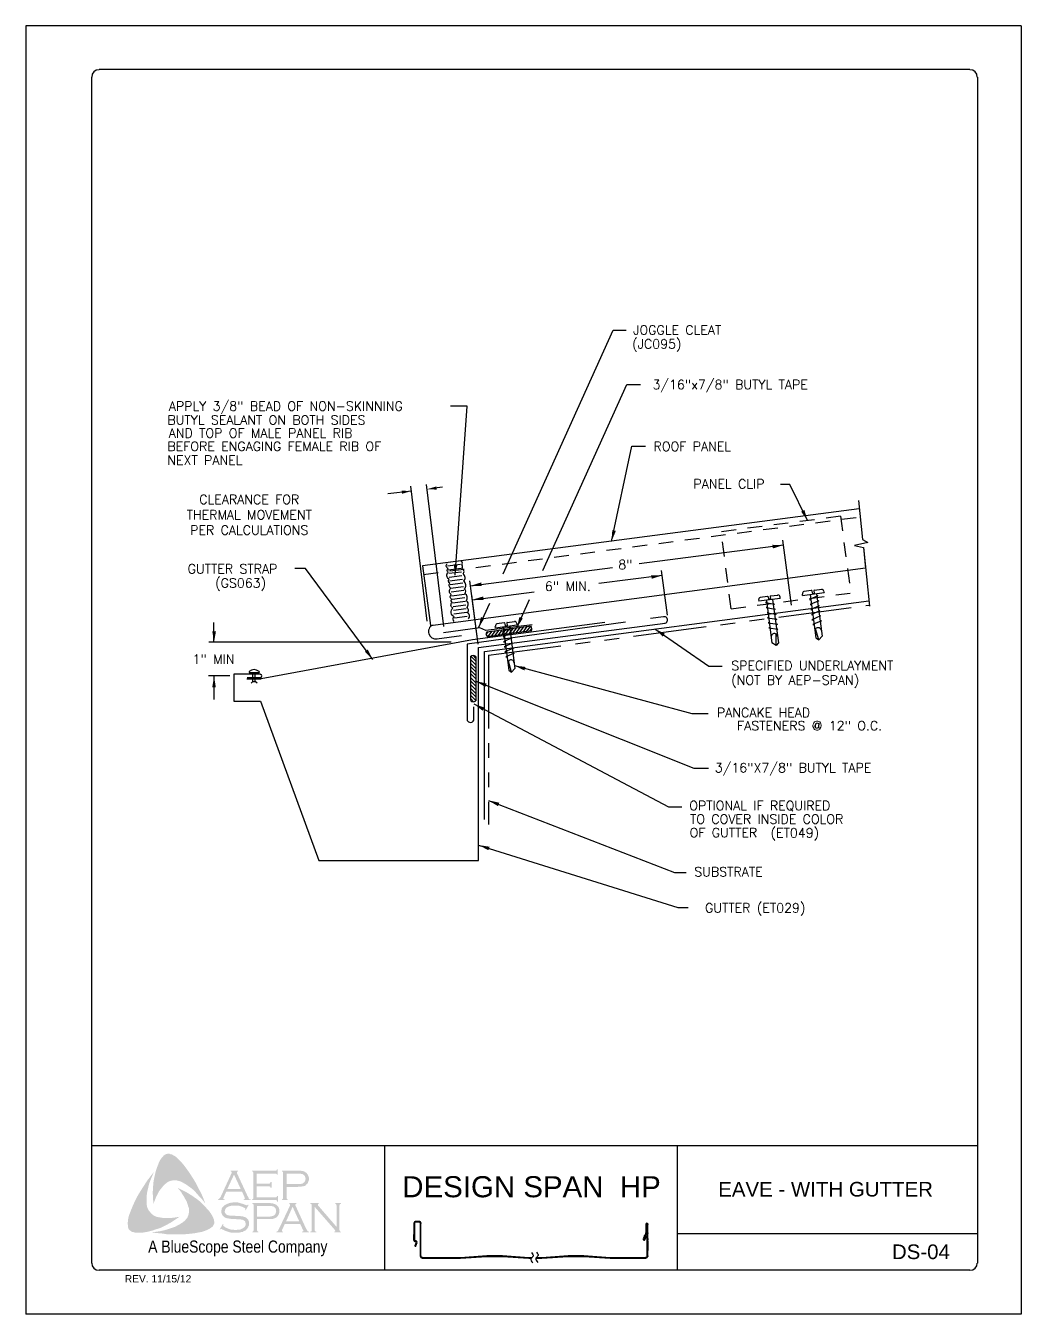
# Model space of a CAD drawing. Extents: x 128.4 to 136.9, y -2.6 to 8.4.
import ezdxf
from ezdxf.enums import TextEntityAlignment as Align

# ---------------------------------------------------------------- set-up
doc = ezdxf.new("R2010")
doc.units = 0
doc.header["$LTSCALE"] = 0.5
doc.header["$MEASUREMENT"] = 0
doc.linetypes.add('HIDDEN', pattern=[0.375, 0.25, -0.125])
doc.linetypes.add('PHANTOM', pattern=[2.5, 1.25, -0.25, 0.25, -0.25, 0.25, -0.25])
doc.layers.get('0').update_dxf_attribs({"linetype": 'CONTINUOUS'})
for name, color, linetype in [('BORDER', 9, 'CONTINUOUS'), ('DIM', 4, 'CONTINUOUS'), ('DWG', 2, 'CONTINUOUS'), ('LAYER_1', 160, 'CONTINUOUS')]:
    doc.layers.add(name, color=color, linetype=linetype)
doc.styles.add('ROMAND', font='romand.shx')
doc.styles.get("Standard").update_dxf_attribs({"font": 'romans.shx'})
doc.styles.add('STD', font='simplex.shx', dxfattribs={"height": 0.125})

msp = doc.modelspace()

# ---------------------------------------------------------------- hatches: boundary and pattern name
at = {"layer": 'LAYER_1'}
for points in [[(129.716, -1.312), (129.744, -1.35), (129.771, -1.389), (129.795, -1.427), (129.821, -1.47), (129.841, -1.512), (129.864, -1.553), (129.882, -1.597), (129.898, -1.64), (129.876, -1.609), (129.849, -1.581), (129.825, -1.553), (129.799, -1.524), (129.771, -1.502), (129.74, -1.48), (129.724, -1.47), (129.708, -1.461), (129.69, -1.451), (129.671, -1.445), (129.653, -1.441), (129.639, -1.439), (129.621, -1.441), (129.605, -1.443), (129.588, -1.449), (129.574, -1.457), (129.56, -1.468), (129.548, -1.478), (129.532, -1.496), (129.518, -1.514), (129.503, -1.532), (129.493, -1.553), (129.481, -1.575), (129.473, -1.595), (129.455, -1.64), (129.451, -1.595), (129.449, -1.546), (129.451, -1.502), (129.455, -1.455), (129.463, -1.413), (129.473, -1.368), (129.487, -1.326), (129.503, -1.285), (129.516, -1.261), (129.524, -1.249), (129.534, -1.239), (129.542, -1.229), (129.554, -1.221), (129.566, -1.215), (129.58, -1.213), (129.59, -1.213), (129.601, -1.217), (129.613, -1.219), (129.621, -1.225), (129.641, -1.235), (129.657, -1.249), (129.673, -1.265), (129.69, -1.281), (129.716, -1.312)], [(129.398, -1.652), (129.402, -1.67), (129.408, -1.686), (129.416, -1.7), (129.429, -1.714), (129.441, -1.727), (129.455, -1.739), (129.471, -1.747), (129.487, -1.753), (129.51, -1.757), (129.534, -1.761), (129.558, -1.763), (129.582, -1.763), (129.607, -1.761), (129.631, -1.759), (129.677, -1.751), (129.639, -1.777), (129.599, -1.803), (129.556, -1.826), (129.516, -1.846), (129.471, -1.86), (129.449, -1.868), (129.425, -1.874), (129.402, -1.88), (129.378, -1.884), (129.354, -1.888), (129.331, -1.888), (129.305, -1.888), (129.295, -1.886), (129.283, -1.882), (129.271, -1.88), (129.263, -1.874), (129.253, -1.866), (129.244, -1.858), (129.24, -1.848), (129.238, -1.838), (129.236, -1.818), (129.236, -1.797), (129.238, -1.775), (129.242, -1.755), (129.248, -1.735), (129.263, -1.696), (129.281, -1.652), (129.301, -1.609), (129.323, -1.567), (129.348, -1.526), (129.374, -1.486), (129.4, -1.445), (129.429, -1.407), (129.459, -1.368), (129.431, -1.435), (129.418, -1.47), (129.41, -1.504), (129.402, -1.538), (129.396, -1.577), (129.396, -1.595), (129.396, -1.613), (129.396, -1.633), (129.398, -1.652)], [(130.337, -1.492), (130.337, -1.585), (130.497, -1.585), (130.503, -1.585), (130.507, -1.581), (130.511, -1.579), (130.511, -1.575), (130.517, -1.575), (130.517, -1.621), (130.511, -1.621), (130.511, -1.615), (130.507, -1.611), (130.503, -1.609), (130.497, -1.609), (130.295, -1.609), (130.295, -1.603), (130.303, -1.601), (130.305, -1.597), (130.307, -1.595), (130.307, -1.587), (130.307, -1.379), (130.307, -1.372), (130.305, -1.368), (130.301, -1.364), (130.295, -1.364), (130.295, -1.358), (130.495, -1.358), (130.501, -1.358), (130.505, -1.356), (130.507, -1.352), (130.511, -1.346), (130.515, -1.346), (130.515, -1.393), (130.511, -1.393), (130.507, -1.387), (130.505, -1.385), (130.501, -1.383), (130.495, -1.383), (130.337, -1.383), (130.337, -1.468), (130.44, -1.468), (130.446, -1.468), (130.45, -1.466), (130.454, -1.461), (130.454, -1.455), (130.463, -1.455), (130.463, -1.504), (130.454, -1.504), (130.454, -1.498), (130.45, -1.494), (130.446, -1.492), (130.44, -1.492), (130.337, -1.492)], [(129.957, -1.743), (129.967, -1.765), (129.971, -1.775), (129.973, -1.789), (129.975, -1.801), (129.973, -1.812), (129.967, -1.824), (129.961, -1.834), (129.945, -1.846), (129.926, -1.858), (129.908, -1.866), (129.888, -1.874), (129.868, -1.88), (129.847, -1.884), (129.807, -1.892), (129.76, -1.897), (129.716, -1.901), (129.667, -1.901), (129.621, -1.901), (129.574, -1.901), (129.528, -1.894), (129.481, -1.89), (129.437, -1.884), (129.473, -1.88), (129.514, -1.874), (129.55, -1.866), (129.588, -1.854), (129.625, -1.842), (129.641, -1.836), (129.659, -1.826), (129.675, -1.818), (129.692, -1.807), (129.708, -1.797), (129.724, -1.783), (129.734, -1.771), (129.744, -1.759), (129.75, -1.745), (129.756, -1.729), (129.758, -1.712), (129.758, -1.696), (129.758, -1.678), (129.752, -1.664), (129.746, -1.642), (129.738, -1.619), (129.726, -1.599), (129.716, -1.579), (129.702, -1.559), (129.69, -1.538), (129.661, -1.504), (129.702, -1.524), (129.744, -1.546), (129.787, -1.573), (129.827, -1.601), (129.845, -1.615), (129.864, -1.631), (129.882, -1.65), (129.898, -1.666), (129.914, -1.686), (129.93, -1.702), (129.945, -1.723), (129.957, -1.743)], [(130.268, -1.65), (130.242, -1.696), (130.238, -1.694), (130.24, -1.684), (130.24, -1.68), (130.238, -1.678), (130.226, -1.672), (130.208, -1.664), (130.189, -1.658), (130.169, -1.656), (130.149, -1.656), (130.133, -1.656), (130.117, -1.658), (130.102, -1.662), (130.088, -1.668), (130.078, -1.674), (130.07, -1.684), (130.066, -1.692), (130.064, -1.704), (130.064, -1.712), (130.068, -1.72), (130.074, -1.729), (130.082, -1.735), (130.092, -1.739), (130.106, -1.741), (130.149, -1.743), (130.185, -1.745), (130.212, -1.747), (130.226, -1.751), (130.24, -1.755), (130.248, -1.761), (130.254, -1.765), (130.26, -1.771), (130.264, -1.777), (130.266, -1.785), (130.27, -1.791), (130.272, -1.801), (130.272, -1.81), (130.27, -1.826), (130.266, -1.832), (130.264, -1.84), (130.26, -1.846), (130.256, -1.852), (130.244, -1.866), (130.236, -1.87), (130.226, -1.874), (130.218, -1.88), (130.206, -1.882), (130.183, -1.888), (130.157, -1.888), (130.129, -1.888), (130.115, -1.886), (130.1, -1.882), (130.076, -1.874), (130.044, -1.86), (130.034, -1.854), (130.03, -1.856), (130.025, -1.86), (130.021, -1.858), (130.048, -1.812), (130.052, -1.816), (130.05, -1.826), (130.052, -1.828), (130.056, -1.832), (130.072, -1.844), (130.092, -1.852), (130.115, -1.86), (130.135, -1.862), (130.155, -1.864), (130.177, -1.862), (130.197, -1.86), (130.214, -1.852), (130.226, -1.844), (130.234, -1.836), (130.24, -1.828), (130.242, -1.82), (130.242, -1.812), (130.24, -1.799), (130.24, -1.795), (130.236, -1.789), (130.228, -1.783), (130.216, -1.777), (130.206, -1.775), (130.197, -1.773), (130.143, -1.771), (130.115, -1.769), (130.092, -1.765), (130.078, -1.763), (130.062, -1.755), (130.056, -1.751), (130.052, -1.747), (130.046, -1.741), (130.042, -1.735), (130.038, -1.727), (130.036, -1.72), (130.034, -1.712), (130.034, -1.706), (130.036, -1.692), (130.038, -1.68), (130.044, -1.67), (130.054, -1.66), (130.062, -1.652), (130.072, -1.648), (130.082, -1.642), (130.094, -1.638), (130.106, -1.633), (130.121, -1.631), (130.135, -1.629), (130.151, -1.629), (130.175, -1.629), (130.197, -1.635), (130.22, -1.642), (130.246, -1.652), (130.254, -1.654), (130.258, -1.652), (130.262, -1.648), (130.268, -1.65)], [(130.831, -1.666), (130.831, -1.862), (130.833, -1.87), (130.835, -1.874), (130.839, -1.876), (130.845, -1.88), (130.845, -1.884), (130.794, -1.884), (130.794, -1.88), (130.8, -1.876), (130.805, -1.874), (130.805, -1.87), (130.807, -1.862), (130.807, -1.656), (130.805, -1.65), (130.805, -1.644), (130.8, -1.642), (130.794, -1.64), (130.794, -1.633), (130.867, -1.633), (130.867, -1.64), (130.859, -1.644), (130.859, -1.646), (130.859, -1.648), (130.859, -1.654), (130.867, -1.662), (131.019, -1.838), (131.019, -1.656), (131.017, -1.65), (131.015, -1.644), (131.013, -1.642), (131.007, -1.64), (131.007, -1.633), (131.055, -1.633), (131.055, -1.64), (131.049, -1.642), (131.047, -1.644), (131.045, -1.65), (131.043, -1.656), (131.043, -1.862), (131.045, -1.87), (131.047, -1.874), (131.049, -1.876), (131.055, -1.88), (131.055, -1.884), (130.999, -1.884), (130.999, -1.88), (131.005, -1.876), (131.007, -1.874), (131.007, -1.872), (131.005, -1.866), (130.999, -1.858), (130.831, -1.666)]]:
    msp.add_hatch(color=7, dxfattribs=at).paths.add_polyline_path(points)
h = msp.add_hatch(color=7, dxfattribs=at)
edge = h.paths.add_edge_path(flags=16)
edge.add_spline(control_points=[(130.2, -1.514), (130.2, -1.514), (130.143, -1.391), (130.143, -1.391), (130.143, -1.391), (130.086, -1.514), (130.086, -1.514), (130.086, -1.514), (130.2, -1.514), (130.2, -1.514), (130.2, -1.514), (130.2, -1.514), (130.2, -1.514), (130.2, -1.514), (130.2, -1.514), (130.2, -1.514)], knot_values=[0, 0, 0, 0, 1, 1, 1, 2, 2, 2, 3, 3, 3, 4, 4, 4, 5, 5, 5, 5], degree=3, periodic=0)
edge = h.paths.add_edge_path()
edge.add_spline(control_points=[(130.212, -1.538), (130.212, -1.538), (130.076, -1.538), (130.076, -1.538), (130.076, -1.538), (130.054, -1.587), (130.054, -1.587), (130.054, -1.587), (130.054, -1.587), (130.054, -1.587), (130.054, -1.587), (130.052, -1.595), (130.052, -1.595), (130.052, -1.595), (130.052, -1.595), (130.052, -1.595), (130.052, -1.595), (130.052, -1.597), (130.052, -1.597), (130.052, -1.597), (130.054, -1.601), (130.054, -1.601), (130.054, -1.601), (130.062, -1.603), (130.062, -1.603), (130.062, -1.603), (130.062, -1.609), (130.062, -1.609), (130.062, -1.609), (130.007, -1.609), (130.007, -1.609), (130.007, -1.609), (130.007, -1.603), (130.007, -1.603), (130.007, -1.603), (130.007, -1.603), (130.007, -1.603), (130.007, -1.603), (130.013, -1.601), (130.013, -1.601), (130.013, -1.601), (130.017, -1.597), (130.017, -1.597), (130.017, -1.597), (130.017, -1.597), (130.017, -1.597), (130.017, -1.597), (130.023, -1.591), (130.023, -1.591), (130.023, -1.591), (130.03, -1.579), (130.03, -1.579), (130.03, -1.579), (130.121, -1.381), (130.121, -1.381), (130.121, -1.381), (130.121, -1.381), (130.121, -1.381), (130.121, -1.381), (130.123, -1.372), (130.123, -1.372), (130.123, -1.372), (130.123, -1.372), (130.123, -1.372), (130.123, -1.372), (130.123, -1.368), (130.123, -1.368), (130.123, -1.368), (130.121, -1.366), (130.121, -1.366), (130.121, -1.366), (130.115, -1.364), (130.115, -1.364), (130.115, -1.364), (130.115, -1.358), (130.115, -1.358), (130.115, -1.358), (130.177, -1.358), (130.177, -1.358), (130.177, -1.358), (130.177, -1.364), (130.177, -1.364), (130.177, -1.364), (130.177, -1.364), (130.177, -1.364), (130.177, -1.364), (130.169, -1.366), (130.169, -1.366), (130.169, -1.366), (130.167, -1.368), (130.167, -1.368), (130.167, -1.368), (130.167, -1.372), (130.167, -1.372), (130.167, -1.372), (130.167, -1.372), (130.167, -1.372), (130.167, -1.372), (130.169, -1.381), (130.169, -1.381), (130.169, -1.381), (130.258, -1.573), (130.258, -1.573), (130.258, -1.573), (130.258, -1.573), (130.258, -1.573), (130.258, -1.573), (130.266, -1.587), (130.266, -1.587), (130.266, -1.587), (130.27, -1.597), (130.27, -1.597), (130.27, -1.597), (130.27, -1.597), (130.27, -1.597), (130.27, -1.597), (130.274, -1.601), (130.274, -1.601), (130.274, -1.601), (130.284, -1.603), (130.284, -1.603), (130.284, -1.603), (130.284, -1.609), (130.284, -1.609), (130.284, -1.609), (130.226, -1.609), (130.226, -1.609), (130.226, -1.609), (130.226, -1.603), (130.226, -1.603), (130.226, -1.603), (130.226, -1.603), (130.226, -1.603), (130.226, -1.603), (130.23, -1.601), (130.23, -1.601), (130.23, -1.601), (130.232, -1.601), (130.232, -1.601), (130.232, -1.601), (130.234, -1.597), (130.234, -1.597), (130.234, -1.597), (130.236, -1.595), (130.236, -1.595), (130.236, -1.595), (130.236, -1.595), (130.236, -1.595), (130.236, -1.595), (130.234, -1.591), (130.234, -1.591), (130.234, -1.591), (130.232, -1.583), (130.232, -1.583), (130.232, -1.583), (130.212, -1.538), (130.212, -1.538), (130.212, -1.538), (130.212, -1.538), (130.212, -1.538), (130.212, -1.538), (130.212, -1.538), (130.212, -1.538)], knot_values=[0, 0, 0, 0, 1, 1, 1, 2, 2, 2, 3, 3, 3, 4, 4, 4, 5, 5, 5, 6, 6, 6, 7, 7, 7, 8, 8, 8, 9, 9, 9, 10, 10, 10, 11, 11, 11, 12, 12, 12, 13, 13, 13, 14, 14, 14, 15, 15, 15, 16, 16, 16, 17, 17, 17, 18, 18, 18, 19, 19, 19, 20, 20, 20, 21, 21, 21, 22, 22, 22, 23, 23, 23, 24, 24, 24, 25, 25, 25, 26, 26, 26, 27, 27, 27, 28, 28, 28, 29, 29, 29, 30, 30, 30, 31, 31, 31, 32, 32, 32, 33, 33, 33, 34, 34, 34, 35, 35, 35, 36, 36, 36, 37, 37, 37, 38, 38, 38, 39, 39, 39, 40, 40, 40, 41, 41, 41, 42, 42, 42, 43, 43, 43, 44, 44, 44, 45, 45, 45, 46, 46, 46, 47, 47, 47, 48, 48, 48, 49, 49, 49, 50, 50, 50, 51, 51, 51, 52, 52, 52, 53, 53, 53, 54, 54, 54, 54], degree=3, periodic=0)
h = msp.add_hatch(color=7, dxfattribs=at)
edge = h.paths.add_edge_path(flags=16)
edge.add_spline(control_points=[(130.592, -1.472), (130.592, -1.472), (130.685, -1.472), (130.685, -1.472), (130.685, -1.472), (130.685, -1.472), (130.685, -1.472), (130.685, -1.472), (130.703, -1.472), (130.703, -1.472), (130.703, -1.472), (130.718, -1.47), (130.718, -1.47), (130.718, -1.47), (130.718, -1.47), (130.718, -1.47), (130.718, -1.47), (130.728, -1.468), (130.728, -1.468), (130.728, -1.468), (130.734, -1.463), (130.734, -1.463), (130.734, -1.463), (130.734, -1.463), (130.734, -1.463), (130.734, -1.463), (130.742, -1.457), (130.742, -1.457), (130.742, -1.457), (130.748, -1.449), (130.748, -1.449), (130.748, -1.449), (130.752, -1.439), (130.752, -1.439), (130.752, -1.439), (130.754, -1.427), (130.754, -1.427), (130.754, -1.427), (130.754, -1.427), (130.754, -1.427), (130.754, -1.427), (130.752, -1.415), (130.752, -1.415), (130.752, -1.415), (130.748, -1.405), (130.748, -1.405), (130.748, -1.405), (130.742, -1.397), (130.742, -1.397), (130.742, -1.397), (130.734, -1.391), (130.734, -1.391), (130.734, -1.391), (130.734, -1.391), (130.734, -1.391), (130.734, -1.391), (130.728, -1.387), (130.728, -1.387), (130.728, -1.387), (130.718, -1.385), (130.718, -1.385), (130.718, -1.385), (130.718, -1.385), (130.718, -1.385), (130.718, -1.385), (130.703, -1.383), (130.703, -1.383), (130.703, -1.383), (130.685, -1.383), (130.685, -1.383), (130.685, -1.383), (130.592, -1.383), (130.592, -1.383), (130.592, -1.383), (130.592, -1.472), (130.592, -1.472), (130.592, -1.472), (130.592, -1.472), (130.592, -1.472), (130.592, -1.472), (130.592, -1.472), (130.592, -1.472)], knot_values=[0, 0, 0, 0, 1, 1, 1, 2, 2, 2, 3, 3, 3, 4, 4, 4, 5, 5, 5, 6, 6, 6, 7, 7, 7, 8, 8, 8, 9, 9, 9, 10, 10, 10, 11, 11, 11, 12, 12, 12, 13, 13, 13, 14, 14, 14, 15, 15, 15, 16, 16, 16, 17, 17, 17, 18, 18, 18, 19, 19, 19, 20, 20, 20, 21, 21, 21, 22, 22, 22, 23, 23, 23, 24, 24, 24, 25, 25, 25, 26, 26, 26, 27, 27, 27, 27], degree=3, periodic=0)
edge = h.paths.add_edge_path()
edge.add_spline(control_points=[(130.592, -1.496), (130.592, -1.496), (130.592, -1.589), (130.592, -1.589), (130.592, -1.589), (130.592, -1.589), (130.592, -1.589), (130.592, -1.589), (130.592, -1.595), (130.592, -1.595), (130.592, -1.595), (130.594, -1.597), (130.594, -1.597), (130.594, -1.597), (130.594, -1.597), (130.594, -1.597), (130.594, -1.597), (130.598, -1.601), (130.598, -1.601), (130.598, -1.601), (130.602, -1.603), (130.602, -1.603), (130.602, -1.603), (130.602, -1.609), (130.602, -1.609), (130.602, -1.609), (130.552, -1.609), (130.552, -1.609), (130.552, -1.609), (130.552, -1.603), (130.552, -1.603), (130.552, -1.603), (130.552, -1.603), (130.552, -1.603), (130.552, -1.603), (130.556, -1.601), (130.556, -1.601), (130.556, -1.601), (130.56, -1.597), (130.56, -1.597), (130.56, -1.597), (130.56, -1.597), (130.56, -1.597), (130.56, -1.597), (130.562, -1.595), (130.562, -1.595), (130.562, -1.595), (130.562, -1.589), (130.562, -1.589), (130.562, -1.589), (130.562, -1.376), (130.562, -1.376), (130.562, -1.376), (130.562, -1.376), (130.562, -1.376), (130.562, -1.376), (130.562, -1.372), (130.562, -1.372), (130.562, -1.372), (130.56, -1.368), (130.56, -1.368), (130.56, -1.368), (130.56, -1.368), (130.56, -1.368), (130.56, -1.368), (130.556, -1.364), (130.556, -1.364), (130.556, -1.364), (130.552, -1.364), (130.552, -1.364), (130.552, -1.364), (130.552, -1.358), (130.552, -1.358), (130.552, -1.358), (130.683, -1.358), (130.683, -1.358), (130.683, -1.358), (130.683, -1.358), (130.683, -1.358), (130.683, -1.358), (130.707, -1.358), (130.707, -1.358), (130.707, -1.358), (130.728, -1.36), (130.728, -1.36), (130.728, -1.36), (130.728, -1.36), (130.728, -1.36), (130.728, -1.36), (130.742, -1.364), (130.742, -1.364), (130.742, -1.364), (130.754, -1.372), (130.754, -1.372), (130.754, -1.372), (130.754, -1.372), (130.754, -1.372), (130.754, -1.372), (130.76, -1.376), (130.76, -1.376), (130.76, -1.376), (130.764, -1.381), (130.764, -1.381), (130.764, -1.381), (130.774, -1.393), (130.774, -1.393), (130.774, -1.393), (130.774, -1.393), (130.774, -1.393), (130.774, -1.393), (130.776, -1.401), (130.776, -1.401), (130.776, -1.401), (130.78, -1.409), (130.78, -1.409), (130.78, -1.409), (130.782, -1.417), (130.782, -1.417), (130.782, -1.417), (130.782, -1.427), (130.782, -1.427), (130.782, -1.427), (130.782, -1.427), (130.782, -1.427), (130.782, -1.427), (130.782, -1.439), (130.782, -1.439), (130.782, -1.439), (130.778, -1.449), (130.778, -1.449), (130.778, -1.449), (130.774, -1.461), (130.774, -1.461), (130.774, -1.461), (130.768, -1.47), (130.768, -1.47), (130.768, -1.47), (130.768, -1.47), (130.768, -1.47), (130.768, -1.47), (130.76, -1.476), (130.76, -1.476), (130.76, -1.476), (130.754, -1.484), (130.754, -1.484), (130.754, -1.484), (130.746, -1.488), (130.746, -1.488), (130.746, -1.488), (130.736, -1.49), (130.736, -1.49), (130.736, -1.49), (130.736, -1.49), (130.736, -1.49), (130.736, -1.49), (130.726, -1.492), (130.726, -1.492), (130.726, -1.492), (130.713, -1.494), (130.713, -1.494), (130.713, -1.494), (130.683, -1.496), (130.683, -1.496), (130.683, -1.496), (130.592, -1.496), (130.592, -1.496), (130.592, -1.496), (130.592, -1.496), (130.592, -1.496), (130.592, -1.496), (130.592, -1.496), (130.592, -1.496)], knot_values=[0, 0, 0, 0, 1, 1, 1, 2, 2, 2, 3, 3, 3, 4, 4, 4, 5, 5, 5, 6, 6, 6, 7, 7, 7, 8, 8, 8, 9, 9, 9, 10, 10, 10, 11, 11, 11, 12, 12, 12, 13, 13, 13, 14, 14, 14, 15, 15, 15, 16, 16, 16, 17, 17, 17, 18, 18, 18, 19, 19, 19, 20, 20, 20, 21, 21, 21, 22, 22, 22, 23, 23, 23, 24, 24, 24, 25, 25, 25, 26, 26, 26, 27, 27, 27, 28, 28, 28, 29, 29, 29, 30, 30, 30, 31, 31, 31, 32, 32, 32, 33, 33, 33, 34, 34, 34, 35, 35, 35, 36, 36, 36, 37, 37, 37, 38, 38, 38, 39, 39, 39, 40, 40, 40, 41, 41, 41, 42, 42, 42, 43, 43, 43, 44, 44, 44, 45, 45, 45, 46, 46, 46, 47, 47, 47, 48, 48, 48, 49, 49, 49, 50, 50, 50, 51, 51, 51, 52, 52, 52, 53, 53, 53, 54, 54, 54, 55, 55, 55, 56, 56, 56, 57, 57, 57, 57], degree=3, periodic=0)
h = msp.add_hatch(color=7, dxfattribs=at)
edge = h.paths.add_edge_path(flags=16)
edge.add_spline(control_points=[(130.339, -1.749), (130.339, -1.749), (130.434, -1.749), (130.434, -1.749), (130.434, -1.749), (130.434, -1.749), (130.434, -1.749), (130.434, -1.749), (130.452, -1.749), (130.452, -1.749), (130.452, -1.749), (130.465, -1.747), (130.465, -1.747), (130.465, -1.747), (130.465, -1.747), (130.465, -1.747), (130.465, -1.747), (130.475, -1.743), (130.475, -1.743), (130.475, -1.743), (130.483, -1.741), (130.483, -1.741), (130.483, -1.741), (130.483, -1.741), (130.483, -1.741), (130.483, -1.741), (130.491, -1.735), (130.491, -1.735), (130.491, -1.735), (130.497, -1.725), (130.497, -1.725), (130.497, -1.725), (130.501, -1.714), (130.501, -1.714), (130.501, -1.714), (130.503, -1.702), (130.503, -1.702), (130.503, -1.702), (130.503, -1.702), (130.503, -1.702), (130.503, -1.702), (130.501, -1.692), (130.501, -1.692), (130.501, -1.692), (130.497, -1.68), (130.497, -1.68), (130.497, -1.68), (130.491, -1.672), (130.491, -1.672), (130.491, -1.672), (130.483, -1.666), (130.483, -1.666), (130.483, -1.666), (130.483, -1.666), (130.483, -1.666), (130.483, -1.666), (130.475, -1.662), (130.475, -1.662), (130.475, -1.662), (130.465, -1.66), (130.465, -1.66), (130.465, -1.66), (130.465, -1.66), (130.465, -1.66), (130.465, -1.66), (130.452, -1.658), (130.452, -1.658), (130.452, -1.658), (130.434, -1.658), (130.434, -1.658), (130.434, -1.658), (130.339, -1.658), (130.339, -1.658), (130.339, -1.658), (130.339, -1.749), (130.339, -1.749), (130.339, -1.749), (130.339, -1.749), (130.339, -1.749), (130.339, -1.749), (130.339, -1.749), (130.339, -1.749)], knot_values=[0, 0, 0, 0, 1, 1, 1, 2, 2, 2, 3, 3, 3, 4, 4, 4, 5, 5, 5, 6, 6, 6, 7, 7, 7, 8, 8, 8, 9, 9, 9, 10, 10, 10, 11, 11, 11, 12, 12, 12, 13, 13, 13, 14, 14, 14, 15, 15, 15, 16, 16, 16, 17, 17, 17, 18, 18, 18, 19, 19, 19, 20, 20, 20, 21, 21, 21, 22, 22, 22, 23, 23, 23, 24, 24, 24, 25, 25, 25, 26, 26, 26, 27, 27, 27, 27], degree=3, periodic=0)
edge = h.paths.add_edge_path()
edge.add_spline(control_points=[(130.339, -1.771), (130.339, -1.771), (130.339, -1.866), (130.339, -1.866), (130.339, -1.866), (130.339, -1.866), (130.339, -1.866), (130.339, -1.866), (130.341, -1.87), (130.341, -1.87), (130.341, -1.87), (130.343, -1.874), (130.343, -1.874), (130.343, -1.874), (130.343, -1.874), (130.343, -1.874), (130.343, -1.874), (130.345, -1.876), (130.345, -1.876), (130.345, -1.876), (130.351, -1.88), (130.351, -1.88), (130.351, -1.88), (130.351, -1.884), (130.351, -1.884), (130.351, -1.884), (130.299, -1.884), (130.299, -1.884), (130.299, -1.884), (130.299, -1.88), (130.299, -1.88), (130.299, -1.88), (130.299, -1.88), (130.299, -1.88), (130.299, -1.88), (130.305, -1.876), (130.305, -1.876), (130.305, -1.876), (130.309, -1.874), (130.309, -1.874), (130.309, -1.874), (130.309, -1.874), (130.309, -1.874), (130.309, -1.874), (130.309, -1.87), (130.309, -1.87), (130.309, -1.87), (130.311, -1.866), (130.311, -1.866), (130.311, -1.866), (130.311, -1.652), (130.311, -1.652), (130.311, -1.652), (130.311, -1.652), (130.311, -1.652), (130.311, -1.652), (130.309, -1.648), (130.309, -1.648), (130.309, -1.648), (130.309, -1.644), (130.309, -1.644), (130.309, -1.644), (130.309, -1.644), (130.309, -1.644), (130.309, -1.644), (130.305, -1.642), (130.305, -1.642), (130.305, -1.642), (130.299, -1.64), (130.299, -1.64), (130.299, -1.64), (130.299, -1.633), (130.299, -1.633), (130.299, -1.633), (130.43, -1.633), (130.43, -1.633), (130.43, -1.633), (130.43, -1.633), (130.43, -1.633), (130.43, -1.633), (130.454, -1.635), (130.454, -1.635), (130.454, -1.635), (130.475, -1.638), (130.475, -1.638), (130.475, -1.638), (130.475, -1.638), (130.475, -1.638), (130.475, -1.638), (130.489, -1.642), (130.489, -1.642), (130.489, -1.642), (130.503, -1.648), (130.503, -1.648), (130.503, -1.648), (130.503, -1.648), (130.503, -1.648), (130.503, -1.648), (130.507, -1.652), (130.507, -1.652), (130.507, -1.652), (130.513, -1.658), (130.513, -1.658), (130.513, -1.658), (130.523, -1.668), (130.523, -1.668), (130.523, -1.668), (130.523, -1.668), (130.523, -1.668), (130.523, -1.668), (130.525, -1.676), (130.525, -1.676), (130.525, -1.676), (130.529, -1.686), (130.529, -1.686), (130.529, -1.686), (130.531, -1.692), (130.531, -1.692), (130.531, -1.692), (130.531, -1.702), (130.531, -1.702), (130.531, -1.702), (130.531, -1.702), (130.531, -1.702), (130.531, -1.702), (130.529, -1.714), (130.529, -1.714), (130.529, -1.714), (130.527, -1.727), (130.527, -1.727), (130.527, -1.727), (130.521, -1.737), (130.521, -1.737), (130.521, -1.737), (130.515, -1.747), (130.515, -1.747), (130.515, -1.747), (130.515, -1.747), (130.515, -1.747), (130.515, -1.747), (130.509, -1.753), (130.509, -1.753), (130.509, -1.753), (130.501, -1.759), (130.501, -1.759), (130.501, -1.759), (130.493, -1.763), (130.493, -1.763), (130.493, -1.763), (130.483, -1.767), (130.483, -1.767), (130.483, -1.767), (130.483, -1.767), (130.483, -1.767), (130.483, -1.767), (130.475, -1.769), (130.475, -1.769), (130.475, -1.769), (130.463, -1.769), (130.463, -1.769), (130.463, -1.769), (130.43, -1.771), (130.43, -1.771), (130.43, -1.771), (130.339, -1.771), (130.339, -1.771), (130.339, -1.771), (130.339, -1.771), (130.339, -1.771), (130.339, -1.771), (130.339, -1.771), (130.339, -1.771)], knot_values=[0, 0, 0, 0, 1, 1, 1, 2, 2, 2, 3, 3, 3, 4, 4, 4, 5, 5, 5, 6, 6, 6, 7, 7, 7, 8, 8, 8, 9, 9, 9, 10, 10, 10, 11, 11, 11, 12, 12, 12, 13, 13, 13, 14, 14, 14, 15, 15, 15, 16, 16, 16, 17, 17, 17, 18, 18, 18, 19, 19, 19, 20, 20, 20, 21, 21, 21, 22, 22, 22, 23, 23, 23, 24, 24, 24, 25, 25, 25, 26, 26, 26, 27, 27, 27, 28, 28, 28, 29, 29, 29, 30, 30, 30, 31, 31, 31, 32, 32, 32, 33, 33, 33, 34, 34, 34, 35, 35, 35, 36, 36, 36, 37, 37, 37, 38, 38, 38, 39, 39, 39, 40, 40, 40, 41, 41, 41, 42, 42, 42, 43, 43, 43, 44, 44, 44, 45, 45, 45, 46, 46, 46, 47, 47, 47, 48, 48, 48, 49, 49, 49, 50, 50, 50, 51, 51, 51, 52, 52, 52, 53, 53, 53, 54, 54, 54, 55, 55, 55, 56, 56, 56, 57, 57, 57, 57], degree=3, periodic=0)
h = msp.add_hatch(color=7, dxfattribs=at)
edge = h.paths.add_edge_path(flags=16)
edge.add_spline(control_points=[(130.699, -1.789), (130.699, -1.789), (130.643, -1.666), (130.643, -1.666), (130.643, -1.666), (130.588, -1.789), (130.588, -1.789), (130.588, -1.789), (130.699, -1.789), (130.699, -1.789), (130.699, -1.789), (130.699, -1.789), (130.699, -1.789), (130.699, -1.789), (130.699, -1.789), (130.699, -1.789)], knot_values=[0, 0, 0, 0, 1, 1, 1, 2, 2, 2, 3, 3, 3, 4, 4, 4, 5, 5, 5, 5], degree=3, periodic=0)
edge = h.paths.add_edge_path()
edge.add_spline(control_points=[(130.709, -1.814), (130.709, -1.814), (130.576, -1.814), (130.576, -1.814), (130.576, -1.814), (130.554, -1.862), (130.554, -1.862), (130.554, -1.862), (130.554, -1.862), (130.554, -1.862), (130.554, -1.862), (130.552, -1.872), (130.552, -1.872), (130.552, -1.872), (130.552, -1.872), (130.552, -1.872), (130.552, -1.872), (130.552, -1.874), (130.552, -1.874), (130.552, -1.874), (130.554, -1.876), (130.554, -1.876), (130.554, -1.876), (130.562, -1.88), (130.562, -1.88), (130.562, -1.88), (130.562, -1.884), (130.562, -1.884), (130.562, -1.884), (130.505, -1.884), (130.505, -1.884), (130.505, -1.884), (130.505, -1.88), (130.505, -1.88), (130.505, -1.88), (130.505, -1.88), (130.505, -1.88), (130.505, -1.88), (130.511, -1.876), (130.511, -1.876), (130.511, -1.876), (130.517, -1.874), (130.517, -1.874), (130.517, -1.874), (130.517, -1.874), (130.517, -1.874), (130.517, -1.874), (130.521, -1.866), (130.521, -1.866), (130.521, -1.866), (130.527, -1.854), (130.527, -1.854), (130.527, -1.854), (130.62, -1.658), (130.62, -1.658), (130.62, -1.658), (130.62, -1.658), (130.62, -1.658), (130.62, -1.658), (130.622, -1.648), (130.622, -1.648), (130.622, -1.648), (130.622, -1.648), (130.622, -1.648), (130.622, -1.648), (130.622, -1.644), (130.622, -1.644), (130.622, -1.644), (130.62, -1.644), (130.62, -1.644), (130.62, -1.644), (130.614, -1.64), (130.614, -1.64), (130.614, -1.64), (130.614, -1.633), (130.614, -1.633), (130.614, -1.633), (130.675, -1.633), (130.675, -1.633), (130.675, -1.633), (130.675, -1.64), (130.675, -1.64), (130.675, -1.64), (130.675, -1.64), (130.675, -1.64), (130.675, -1.64), (130.669, -1.644), (130.669, -1.644), (130.669, -1.644), (130.667, -1.644), (130.667, -1.644), (130.667, -1.644), (130.665, -1.648), (130.665, -1.648), (130.665, -1.648), (130.665, -1.648), (130.665, -1.648), (130.665, -1.648), (130.669, -1.658), (130.669, -1.658), (130.669, -1.658), (130.756, -1.848), (130.756, -1.848), (130.756, -1.848), (130.756, -1.848), (130.756, -1.848), (130.756, -1.848), (130.766, -1.864), (130.766, -1.864), (130.766, -1.864), (130.77, -1.874), (130.77, -1.874), (130.77, -1.874), (130.77, -1.874), (130.77, -1.874), (130.77, -1.874), (130.776, -1.876), (130.776, -1.876), (130.776, -1.876), (130.782, -1.88), (130.782, -1.88), (130.782, -1.88), (130.782, -1.884), (130.782, -1.884), (130.782, -1.884), (130.724, -1.884), (130.724, -1.884), (130.724, -1.884), (130.724, -1.88), (130.724, -1.88), (130.724, -1.88), (130.724, -1.88), (130.724, -1.88), (130.724, -1.88), (130.728, -1.878), (130.728, -1.878), (130.728, -1.878), (130.732, -1.876), (130.732, -1.876), (130.732, -1.876), (130.734, -1.874), (130.734, -1.874), (130.734, -1.874), (130.734, -1.87), (130.734, -1.87), (130.734, -1.87), (130.734, -1.87), (130.734, -1.87), (130.734, -1.87), (130.734, -1.866), (130.734, -1.866), (130.734, -1.866), (130.73, -1.86), (130.73, -1.86), (130.73, -1.86), (130.709, -1.814), (130.709, -1.814), (130.709, -1.814), (130.709, -1.814), (130.709, -1.814), (130.709, -1.814), (130.709, -1.814), (130.709, -1.814)], knot_values=[0, 0, 0, 0, 1, 1, 1, 2, 2, 2, 3, 3, 3, 4, 4, 4, 5, 5, 5, 6, 6, 6, 7, 7, 7, 8, 8, 8, 9, 9, 9, 10, 10, 10, 11, 11, 11, 12, 12, 12, 13, 13, 13, 14, 14, 14, 15, 15, 15, 16, 16, 16, 17, 17, 17, 18, 18, 18, 19, 19, 19, 20, 20, 20, 21, 21, 21, 22, 22, 22, 23, 23, 23, 24, 24, 24, 25, 25, 25, 26, 26, 26, 27, 27, 27, 28, 28, 28, 29, 29, 29, 30, 30, 30, 31, 31, 31, 32, 32, 32, 33, 33, 33, 34, 34, 34, 35, 35, 35, 36, 36, 36, 37, 37, 37, 38, 38, 38, 39, 39, 39, 40, 40, 40, 41, 41, 41, 42, 42, 42, 43, 43, 43, 44, 44, 44, 45, 45, 45, 46, 46, 46, 47, 47, 47, 48, 48, 48, 49, 49, 49, 50, 50, 50, 51, 51, 51, 52, 52, 52, 53, 53, 53, 54, 54, 54, 54], degree=3, periodic=0)

# ---------------------------------------------------------------- linework, layer by layer
at = {"layer": 'BORDER'}
for p, q in [((136.865, 8.417), (128.365, 8.417)), ((128.365, 8.417), (128.365, -2.583)), ((136.865, 8.417), (136.865, -2.583)), ((136.427, 8.042), (128.99, 8.042)), ((128.927, 7.979), (128.927, -2.146)), ((136.49, 7.979), (136.49, -2.146)), ((136.49, -1.146), (128.927, -1.146)), ((131.427, -1.146), (131.427, -2.208)), ((133.927, -1.146), (133.927, -2.208)), ((131.678, -1.807), (131.678, -1.95)), ((131.684, -1.807), (131.684, -1.95)), ((131.723, -1.791), (131.695, -1.791)), ((131.723, -1.796), (131.695, -1.796)), ((131.734, -2.087), (131.734, -1.807)), ((131.739, -2.087), (131.739, -1.807)), ((133.659, -1.814), (133.659, -1.889)), ((133.664, -1.814), (133.664, -1.889)), ((133.667, -1.811), (133.667, -1.811)), ((133.67, -2.087), (133.67, -1.814)), ((133.676, -2.087), (133.676, -1.814)), ((131.678, -1.95), (131.678, -1.903)), ((131.699, -1.972), (131.687, -1.999)), ((131.691, -1.957), (131.692, -1.957)), ((131.692, -1.962), (131.692, -1.962)), ((131.704, -1.975), (131.692, -2.001)), ((133.658, -1.894), (133.637, -1.938)), ((133.641, -1.95), (133.641, -1.95)), ((133.663, -1.896), (133.642, -1.941)), ((133.644, -1.945), (133.644, -1.945)), ((133.648, -1.943), (133.659, -1.919)), ((133.652, -1.945), (133.664, -1.922)), ((133.664, -1.922), (133.659, -1.919)), ((133.676, -1.957), (133.676, -2.04)), ((136.49, -1.896), (133.927, -1.896)), ((131.692, -2.001), (131.687, -1.999)), ((132.078, -2.098), (132.302, -2.083)), ((132.078, -2.104), (132.302, -2.089)), ((132.302, -2.083), (132.436, -2.083)), ((132.302, -2.089), (132.436, -2.089)), ((132.436, -2.083), (132.66, -2.098)), ((132.436, -2.089), (132.66, -2.104)), ((132.772, -2.098), (132.996, -2.083)), ((132.772, -2.104), (132.996, -2.089)), ((132.996, -2.083), (133.13, -2.083)), ((132.996, -2.089), (133.13, -2.089)), ((133.13, -2.083), (133.354, -2.098)), ((133.13, -2.089), (133.354, -2.104)), ((131.75, -2.098), (132.078, -2.098)), ((131.75, -2.104), (132.078, -2.104)), ((132.66, -2.098), (132.687, -2.098)), ((132.66, -2.104), (132.682, -2.104)), ((132.722, -2.104), (132.772, -2.104)), ((132.725, -2.098), (132.772, -2.098)), ((133.354, -2.098), (133.659, -2.098)), ((133.354, -2.104), (133.659, -2.104)), ((136.427, -2.208), (128.99, -2.208)), ((136.865, -2.583), (128.365, -2.583))]:
    msp.add_line(p, q, dxfattribs=at)
for centre, radius, start, end in [((128.99, 7.979), 0.0625, 90, 180), ((136.427, 7.979), 0.0625, 0, 90), ((131.695, -1.807), 0.0165, 90, 180), ((131.695, -1.807), 0.0111, 90, 180), ((131.723, -1.807), 0.0165, 0, 90), ((131.723, -1.807), 0.0111, 0, 90), ((133.667, -1.814), 0.00841, 90, 180), ((133.667, -1.814), 0.00304, 90, 180), ((133.667, -1.814), 0.00841, 0, 90), ((133.667, -1.814), 0.00304, 360, 90), ((131.691, -1.95), 0.0125, 180, 274), ((131.691, -1.95), 0.00716, 180, 274), ((131.693, -1.969), 0.0125, 335, 94), ((131.693, -1.969), 0.00716, 335, 94), ((133.645, -1.942), 0.00841, 155, 245), ((133.645, -1.942), 0.00841, 245, 335), ((133.645, -1.942), 0.00304, 155, 245), ((133.645, -1.942), 0.00304, 245, 335), ((133.648, -1.889), 0.0111, 335, 0), ((133.648, -1.889), 0.0165, 335, 0), ((131.75, -2.087), 0.0165, 180, 270), ((131.75, -2.087), 0.0111, 180, 270), ((133.659, -2.087), 0.0111, 270, 360), ((133.659, -2.087), 0.0165, 270, 0), ((128.99, -2.146), 0.0625, 180, 270), ((136.427, -2.146), 0.0625, 270, 0)]:
    msp.add_arc(centre, radius, start, end, dxfattribs=at)
for points in [[(132.682, -2.057), (132.696, -2.087), (132.678, -2.109), (132.693, -2.145)], [(132.725, -2.053), (132.739, -2.082), (132.721, -2.104), (132.736, -2.141)]]:
    msp.add_spline(points, degree=3, dxfattribs=at)
for p in [(131.739, -1.807), (133.676, -1.814), (133.648, -1.915), (133.659, -1.892), (133.659, -1.892), (133.676, -1.892), (133.676, -1.94), (133.676, -1.946), (131.692, -2.001), (131.692, -2.001), (131.739, -2.087), (133.676, -2.029), (133.676, -2.087), (131.75, -2.098), (132.584, -2.098), (132.584, -2.098), (133.659, -2.098)]:
    msp.add_point(p, dxfattribs=at)
at = {"layer": 'DIM', "color": 5}
for p, q in [((132.44, 3.739), (133.381, 5.819)), ((133.381, 5.819), (133.492, 5.818)), ((132.779, 3.765), (133.497, 5.353)), ((133.497, 5.353), (133.613, 5.353)), ((132.133, 5.17), (131.99, 5.17)), ((132.03, 3.725), (132.133, 5.17)), ((133.367, 4.014), (133.54, 4.829)), ((133.54, 4.829), (133.657, 4.829)), ((131.657, 4.444), (131.455, 4.42)), ((131.793, 3.335), (131.652, 4.485)), ((131.933, 3.289), (131.785, 4.501)), ((131.924, 4.477), (131.831, 4.465)), ((134.89, 4.5), (134.808, 4.5)), ((135.041, 4.192), (134.89, 4.5)), ((134.835, 3.983), (133.601, 3.823)), ((134.902, 3.471), (134.83, 4.024)), ((130.752, 3.783), (130.662, 3.783)), ((131.328, 3.007), (130.752, 3.783)), ((132.163, 3.636), (133.374, 3.793)), ((133.843, 3.386), (133.794, 3.765)), ((132.228, 3.136), (132.157, 3.677)), ((133.799, 3.724), (133.257, 3.655)), ((132.228, 3.136), (132.174, 3.557)), ((132.179, 3.517), (132.705, 3.584)), ((132.231, 3.276), (132.327, 3.488)), ((132.558, 3.277), (132.667, 3.518)), ((129.971, 3.156), (129.971, 3.323)), ((133.735, 3.267), (134.198, 2.949)), ((131.997, 3.155), (129.928, 3.155)), ((130.107, 2.866), (129.926, 2.866)), ((129.973, 2.665), (129.973, 2.862)), ((132.537, 2.954), (134.053, 2.545)), ((134.198, 2.949), (134.311, 2.949)), ((132.207, 2.821), (134.07, 2.078)), ((132.19, 2.627), (133.854, 1.749)), ((134.053, 2.545), (134.191, 2.545)), ((134.07, 2.078), (134.193, 2.078)), ((132.315, 1.804), (133.903, 1.188)), ((133.854, 1.749), (133.966, 1.749)), ((132.231, 1.422), (133.932, 0.89)), ((133.903, 1.188), (134.004, 1.188)), ((133.932, 0.89), (134.021, 0.89))]:
    msp.add_line(p, q, dxfattribs=at)
for points in [[(135.041, 4.192, 0, 0.0313, 0), (134.999, 4.276, 0.0313, 0.0313, 0)], [(133.367, 4.016, 0, 0.0313, 0), (133.388, 4.108, 0.0313, 0.0313, 0)], [(134.835, 3.983, 0, 0.0313, 0), (134.742, 3.97, 0.0313, 0.0313, 0)], [(132.03, 3.725, 0, 0.0313, 0), (132.035, 3.818, 0.0313, 0.0313, 0)], [(132.163, 3.636, 0, 0.0313, 0), (132.256, 3.649, 0.0313, 0.0313, 0)], [(133.799, 3.724, 0, 0.0313, 0), (133.707, 3.711, 0.0313, 0.0313, 0)], [(132.179, 3.517, 0, 0.0313, 0), (132.272, 3.529, 0.0313, 0.0313, 0)], [(132.231, 3.276, 0, 0.0313, 0), (132.266, 3.363, 0.0313, 0.0313, 0)], [(132.558, 3.277, 0, 0.0313, 0), (132.594, 3.363, 0.0313, 0.0313, 0)], [(129.972, 3.153, 0, 0.0313, 0), (129.973, 3.247, 0.0313, 0.0313, 0)], [(133.735, 3.267, 0, 0.0313, 0), (133.813, 3.215, 0.0313, 0.0313, 0)], [(131.328, 3.007, 0, 0.0313, 0), (131.272, 3.082, 0.0313, 0.0313, 0)], [(129.973, 2.862, 0, 0.0313, 0), (129.972, 2.768, 0.0313, 0.0313, 0)], [(132.537, 2.954, 0, 0.0313, 0), (132.627, 2.928, 0.0313, 0.0313, 0)], [(132.207, 2.821, 0, 0.0313, 0), (132.294, 2.787, 0.0313, 0.0313, 0)], [(132.19, 2.627, 0, 0.0313, 0), (132.273, 2.583, 0.0313, 0.0313, 0)], [(132.315, 1.804, 0, 0.0313, 0), (132.402, 1.769, 0.0313, 0.0313, 0)], [(132.231, 1.422, 0, 0.0313, 0), (132.32, 1.393, 0.0313, 0.0313, 0)]]:
    msp.add_lwpolyline(points, format="xyseb", dxfattribs=at)
for points in [[(131.574, 4.448), (131.577, 4.421), (131.657, 4.444)], [(131.87, 4.484), (131.874, 4.457), (131.791, 4.46)]]:
    msp.add_solid(points, dxfattribs=at)
at = {"layer": 'DWG'}
for p, q in [((135.481, 4.292), (131.753, 3.806)), ((135.476, 4.363), (135.51, 4.03)), ((135.555, 4.004), (135.44, 3.981)), ((135.44, 3.981), (135.517, 3.962)), ((135.51, 4.03), (135.555, 4.004)), ((135.517, 3.962), (135.568, 3.463)), ((135.517, 3.962), (135.535, 3.783)), ((131.753, 3.806), (131.82, 3.298)), ((131.82, 3.298), (135.535, 3.789)), ((133.486, 3.324), (132.134, 3.137)), ((133.308, 3.323), (132.178, 3.173)), ((132.231, 3.109), (133.824, 3.317)), ((132.689, 3.303), (132.294, 3.255)), ((133.81, 3.371), (133.698, 3.357)), ((131.876, 3.182), (132.085, 3.211)), ((132.241, 3.277), (131.931, 3.233)), ((132.294, 3.255), (132.241, 3.277)), ((132.178, 3.173), (130.374, 2.841)), ((132.134, 3.137), (132.134, 2.487)), ((132.231, 1.289), (132.231, 3.109)), ((130.37, 2.88), (130.142, 2.88)), ((130.142, 2.88), (130.142, 2.652)), ((130.252, 2.841), (130.374, 2.841)), ((130.256, 2.852), (130.37, 2.852)), ((130.142, 2.652), (130.37, 2.652)), ((130.37, 2.652), (130.866, 1.289)), ((132.19, 2.489), (132.19, 2.603)), ((130.866, 1.289), (132.231, 1.289))]:
    msp.add_line(p, q, dxfattribs=at)
at = {"layer": 'DWG', "color": 46, "linetype": 'HIDDEN'}
for p, q in [((131.762, 3.733), (135.49, 4.224)), ((135.322, 4.229), (134.302, 4.097)), ((135.322, 4.229), (135.408, 3.574)), ((134.388, 3.44), (134.302, 4.097)), ((134.388, 3.44), (135.408, 3.574))]:
    msp.add_line(p, q, dxfattribs=at)
at = {"layer": 'DWG', "color": 46}
for p, q in [((131.949, 3.835), (132.083, 3.852)), ((131.967, 3.806), (132.076, 3.82)), ((131.972, 3.772), (132.081, 3.787)), ((131.976, 3.742), (132.085, 3.756)), ((131.98, 3.71), (132.089, 3.724)), ((131.984, 3.679), (132.093, 3.693)), ((131.988, 3.646), (132.098, 3.66)), ((131.992, 3.615), (132.102, 3.63)), ((131.996, 3.584), (132.106, 3.599)), ((132.001, 3.551), (132.11, 3.565)), ((132.005, 3.522), (132.114, 3.536)), ((134.807, 3.528), (134.624, 3.504)), ((134.698, 3.545), (134.636, 3.537)), ((134.704, 3.541), (134.707, 3.521)), ((134.723, 3.523), (134.707, 3.521)), ((134.72, 3.543), (134.723, 3.523)), ((134.724, 3.549), (134.787, 3.557)), ((134.807, 3.528), (134.805, 3.539)), ((134.998, 3.553), (134.997, 3.564)), ((134.998, 3.553), (135.181, 3.578)), ((135.072, 3.595), (135.01, 3.587)), ((135.129, 3.551), (135.057, 3.518)), ((135.063, 3.561), (135.063, 3.562)), ((135.063, 3.561), (135.111, 3.191)), ((135.078, 3.59), (135.081, 3.57)), ((135.081, 3.57), (135.097, 3.572)), ((135.094, 3.592), (135.097, 3.572)), ((135.099, 3.598), (135.161, 3.606)), ((135.117, 3.567), (135.116, 3.569)), ((135.117, 3.567), (135.164, 3.206)), ((135.119, 3.552), (135.129, 3.551)), ((135.18, 3.588), (135.181, 3.578)), ((132.009, 3.491), (132.118, 3.505)), ((132.013, 3.458), (132.122, 3.472)), ((132.017, 3.427), (132.126, 3.442)), ((132.021, 3.396), (132.13, 3.411)), ((132.281, 3.075), (135.563, 3.507)), ((134.622, 3.515), (134.624, 3.504)), ((134.691, 3.496), (134.681, 3.492)), ((134.681, 3.492), (134.759, 3.479)), ((134.696, 3.453), (134.686, 3.449)), ((134.686, 3.449), (134.764, 3.436)), ((134.689, 3.511), (134.688, 3.513)), ((134.689, 3.511), (134.736, 3.149)), ((134.742, 3.519), (134.742, 3.52)), ((134.742, 3.519), (134.791, 3.149)), ((134.759, 3.478), (134.748, 3.474)), ((134.764, 3.436), (134.754, 3.432)), ((135.057, 3.518), (135.069, 3.516)), ((135.135, 3.508), (135.063, 3.476)), ((135.063, 3.476), (135.074, 3.474)), ((135.139, 3.465), (135.067, 3.433)), ((135.067, 3.433), (135.08, 3.431)), ((135.145, 3.422), (135.073, 3.39)), ((135.124, 3.509), (135.135, 3.508)), ((135.13, 3.466), (135.139, 3.465)), ((135.136, 3.423), (135.145, 3.422)), ((132.026, 3.363), (132.135, 3.377)), ((132.375, 3.278), (132.558, 3.302)), ((132.45, 3.32), (132.387, 3.312)), ((132.455, 3.315), (132.458, 3.295)), ((132.471, 3.317), (132.474, 3.297)), ((132.476, 3.323), (132.538, 3.331)), ((132.557, 3.313), (132.558, 3.302)), ((134.702, 3.409), (134.694, 3.406)), ((134.694, 3.406), (134.772, 3.394)), ((134.708, 3.367), (134.699, 3.363)), ((134.699, 3.363), (134.777, 3.351)), ((134.713, 3.323), (134.704, 3.319)), ((134.704, 3.319), (134.783, 3.307)), ((134.772, 3.394), (134.76, 3.389)), ((134.777, 3.351), (134.765, 3.346)), ((134.783, 3.307), (134.771, 3.302)), ((135.073, 3.39), (135.085, 3.388)), ((135.151, 3.378), (135.078, 3.346)), ((135.078, 3.346), (135.091, 3.344)), ((135.158, 3.336), (135.086, 3.304)), ((135.086, 3.304), (135.096, 3.303)), ((135.141, 3.38), (135.151, 3.378)), ((135.146, 3.337), (135.158, 3.336)), ((132.297, 3.219), (132.317, 3.245)), ((132.302, 3.243), (132.679, 3.293)), ((132.683, 3.25), (132.307, 3.2)), ((132.31, 3.201), (132.346, 3.249)), ((132.34, 3.205), (132.376, 3.252)), ((132.369, 3.209), (132.406, 3.256)), ((132.375, 3.278), (132.374, 3.289)), ((132.399, 3.212), (132.436, 3.26)), ((132.429, 3.216), (132.466, 3.264)), ((132.506, 3.275), (132.434, 3.243)), ((132.434, 3.243), (132.446, 3.241)), ((132.44, 3.286), (132.44, 3.287)), ((132.44, 3.286), (132.489, 2.916)), ((132.512, 3.233), (132.44, 3.201)), ((132.44, 3.201), (132.451, 3.199)), ((132.458, 3.295), (132.474, 3.297)), ((132.459, 3.281), (132.459, 3.282)), ((132.459, 3.22), (132.496, 3.268)), ((132.491, 3.225), (132.528, 3.273)), ((132.494, 3.292), (132.494, 3.294)), ((132.494, 3.292), (132.542, 2.93)), ((132.496, 3.277), (132.506, 3.275)), ((132.502, 3.234), (132.512, 3.233)), ((132.507, 3.287), (132.506, 3.288)), ((132.507, 3.191), (132.516, 3.19)), ((132.521, 3.229), (132.558, 3.277)), ((132.551, 3.233), (132.588, 3.281)), ((132.581, 3.237), (132.618, 3.285)), ((132.611, 3.241), (132.647, 3.288)), ((132.641, 3.245), (132.677, 3.292)), ((132.668, 3.248), (132.687, 3.272)), ((134.72, 3.281), (134.709, 3.277)), ((134.709, 3.277), (134.787, 3.264)), ((134.773, 3.126), (134.773, 3.223)), ((134.787, 3.264), (134.777, 3.261)), ((135.135, 3.173), (135.109, 3.267)), ((135.111, 3.191), (135.135, 3.173)), ((135.135, 3.173), (135.164, 3.206)), ((132.516, 3.19), (132.444, 3.158)), ((132.444, 3.158), (132.457, 3.156)), ((132.522, 3.147), (132.45, 3.115)), ((132.45, 3.115), (132.463, 3.113)), ((132.529, 3.103), (132.455, 3.071)), ((132.513, 3.148), (132.522, 3.147)), ((132.519, 3.105), (132.529, 3.103)), ((134.773, 3.126), (134.736, 3.149)), ((134.791, 3.149), (134.773, 3.126)), ((132.164, 2.655), (132.165, 3.035)), ((132.208, 2.991), (132.165, 3.034)), ((132.208, 2.961), (132.165, 3.003)), ((132.208, 2.93), (132.165, 2.973)), ((132.208, 3.019), (132.187, 3.04)), ((132.208, 3.033), (132.207, 2.654)), ((132.281, 1.641), (132.281, 3.075)), ((132.455, 3.071), (132.469, 3.069)), ((132.535, 3.061), (132.463, 3.028)), ((132.463, 3.028), (132.474, 3.028)), ((132.513, 2.898), (132.487, 2.992)), ((132.524, 3.062), (132.535, 3.061)), ((130.272, 2.905), (130.272, 2.896)), ((130.272, 2.896), (130.357, 2.896)), ((130.302, 2.893), (130.302, 2.896)), ((130.326, 2.893), (130.302, 2.893)), ((130.304, 2.819), (130.304, 2.893)), ((130.324, 2.819), (130.324, 2.893)), ((130.326, 2.896), (130.326, 2.893)), ((130.357, 2.905), (130.357, 2.896)), ((132.207, 2.9), (132.165, 2.943)), ((132.207, 2.87), (132.165, 2.913)), ((132.207, 2.84), (132.165, 2.883)), ((132.489, 2.916), (132.513, 2.898)), ((132.513, 2.898), (132.542, 2.93)), ((130.288, 2.805), (130.304, 2.819)), ((130.304, 2.819), (130.324, 2.819)), ((130.34, 2.805), (130.324, 2.819)), ((132.207, 2.808), (132.165, 2.851)), ((132.207, 2.778), (132.165, 2.82)), ((132.207, 2.747), (132.165, 2.79)), ((132.207, 2.717), (132.165, 2.76)), ((132.207, 2.687), (132.164, 2.73)), ((132.207, 2.657), (132.164, 2.7)), ((132.187, 2.646), (132.164, 2.67))]:
    msp.add_line(p, q, dxfattribs=at)
at = {"layer": 'DWG', "linetype": 'PHANTOM'}
for q in [(135.566, 3.471), (132.315, 1.597)]:
    msp.add_line((132.315, 3.042), q, dxfattribs=at)
at = {"layer": 'DWG', "color": 46}
for points in [[(132.024, 3.33, -0.520567), (132.023, 3.371, -0.520567), (132.011, 3.445, -0.520567), (132.006, 3.495, -0.520567), (132.002, 3.52, -0.520567), (131.998, 3.561, -0.520567), (131.995, 3.615, -0.520567), (131.987, 3.658, -0.520567), (131.979, 3.694, -0.520567), (131.972, 3.752, -0.520567), (131.97, 3.784, -0.520567), (131.963, 3.826)], [(132.144, 3.353, 0.520567), (132.135, 3.407, 0.520567), (132.13, 3.451, 0.520567), (132.125, 3.509, 0.520567), (132.113, 3.568, 0.520567), (132.109, 3.608, 0.520567), (132.102, 3.675, 0.520567), (132.099, 3.737, 0.520567), (132.088, 3.785, 0.520567), (132.087, 3.812, 0.520567), (132.083, 3.844)]]:
    msp.add_lwpolyline(points, format="xyb", dxfattribs=at)
for centre, radius, start, end in [((134.644, 3.517), 0.0216, 112.5334, 186.7603), ((134.699, 3.54), 0.00518, 8.2397, 98.2397), ((134.725, 3.544), 0.00518, 98.2397, 188.2397), ((134.784, 3.536), 0.0216, 8.2397, 82.4666), ((135.018, 3.567), 0.0216, 112.5334, 186.7603), ((135.073, 3.59), 0.00518, 6.7603, 96.7603), ((135.099, 3.593), 0.00518, 96.7603, 186.7603), ((135.158, 3.585), 0.0216, 8.2397, 82.4666), ((132.396, 3.292), 0.0216, 112.5334, 186.7603), ((132.45, 3.315), 0.00518, 6.7603, 96.7603), ((132.477, 3.318), 0.00518, 96.7603, 186.7603), ((132.536, 3.31), 0.0216, 8.2397, 82.4666), ((132.328, 3.225), 0.032, 145.6897, 229.3103), ((132.655, 3.268), 0.032, 325.6897, 49.3103), ((134.757, 3.201), 0.0272, 6.5749, 189.7729), ((135.131, 3.251), 0.0272, 5.2271, 188.4251), ((132.186, 3.008), 0.032, 47.9417, 131.5623), ((132.508, 2.976), 0.0272, 5.2271, 188.4251), ((130.314, 2.852), 0.0677, 51.1881, 128.8119), ((132.186, 2.678), 0.032, 227.9417, 311.5623)]:
    msp.add_arc(centre, radius, start, end, dxfattribs=at)
at = {"layer": 'DWG'}
for centre, radius, start, end in [((131.866, 3.244), 0.0629, 116.1242, 279.5271), ((133.817, 3.344), 0.028, 271.1404, 103.6909), ((130.367, 2.866), 0.014, 283.065, 76.935), ((132.162, 2.499), 0.03, 203.8734, 341.2011)]:
    msp.add_arc(centre, radius, start, end, dxfattribs=at)

# ---------------------------------------------------------------- texts
at = {"insert": (129.41, -1.954), "char_height": 0.10359, "width": 1.55518, "attachment_point": 1, "style": 'STD'}
msp.add_mtext('{\\fArial Narrow|b0|i0|c0|p34;A BlueScope Steel Company}', dxfattribs=at)
at = {"layer": 'BORDER', "attachment_point": 5, "style": 'ROMAND'}
for s, insert, char_height, width in [('\\pt1.98;{\\fArial|b0|i0|c0|p34;DESIGN SPAN  HP }', (132.683, -1.496), 0.18, 2.50147), ('\\pt1.375;{\\fArial|b0|i0|c0|p34;EAVE - WITH GUTTER}', (135.194, -1.517), 0.125, 2.50147), ('\\pt1.375;{\\fArial|b0|i0|c0|p34;DS-04}', (136.008, -2.051), 0.125, 0.60955), ('\\pt0.6875;{\\fArial|b0|i0|c0|p34;REV. 11/15/12}', (129.494, -2.281), 0.0625, 0.80556)]:
    msp.add_mtext(s, dxfattribs=dict(at, insert=insert, char_height=char_height, width=width))
at = {"layer": 'DIM'}
for s, height, p in [('JOGGLE CLEAT', 0.07875, (133.551, 5.78)), ('(JC095)', 0.0788, (133.542, 5.661)), ('3/16"x7/8" BUTYL TAPE', 0.07875, (133.716, 5.314)), ('APPLY 3/8" BEAD OF NON-SKINNING', 0.07875, (129.586, 5.13)), ('BUTYL SEALANT ON BOTH SIDES', 0.07875, (129.574, 5.012)), ('AND TOP OF MALE PANEL RIB', 0.07875, (129.585, 4.9)), ('BEFORE ENGAGING FEMALE RIB OF ', 0.07875, (129.574, 4.787)), ('ROOF PANEL', 0.0788, (133.725, 4.786)), ('NEXT PANEL', 0.0788, (129.573, 4.668)), ('PANEL CLIP', 0.0788, (134.065, 4.466)), ('GUTTER STRAP', 0.07875, (129.747, 3.741)), ('SPECIFIED UNDERLAYMENT', 0.07875, (134.389, 2.915)), ('(NOT BY AEP-SPAN)', 0.07875, (134.388, 2.791)), ('PANCAKE HEAD', 0.07875, (134.266, 2.514)), ('3/16"X7/8" BUTYL TAPE', 0.07875, (134.248, 2.043)), ('OPTIONAL IF REQUIRED ', 0.07875, (134.03, 1.72)), ('TO COVER INSIDE COLOR', 0.07875, (134.036, 1.604)), ('OF GUTTER', 0.0788, (134.033, 1.489)), ('(ET049)', 0.0788, (134.724, 1.487)), ('SUBSTRATE', 0.0788, (134.073, 1.155))]:
    msp.add_text(s, height=height, dxfattribs=at).set_placement(p)
for s, height, p in [('(GS063)', 0.0788, (130.417, 3.62)), ('FASTENERS @ 12" O.C.', 0.07875, (135.677, 2.402))]:
    msp.add_text(s, height=height, dxfattribs=at).set_placement(p, align=Align.RIGHT)
for s, height, p in [('1" MIN', 0.0788, (130.147, 3.01)), ('GUTTER (ET029)', 0.07875, (135.022, 0.886))]:
    msp.add_text(s, height=height, dxfattribs=at).set_placement(p, align=Align.MIDDLE_RIGHT)
at = {"layer": 'DIM', "attachment_point": 5}
for s, insert, char_height in [('\\A1;CLEARANCE FOR \\PTHERMAL MOVEMENT\\PPER CALCULATIONS', (130.273, 4.242), 0.07875), ('\\A1;8"', (133.485, 3.817), 0.0788), ('\\A1;6" MIN.', (132.993, 3.632), 0.07875)]:
    msp.add_mtext(s, dxfattribs=dict(at, insert=insert, char_height=char_height))

doc.saveas('drawing.dxf')
